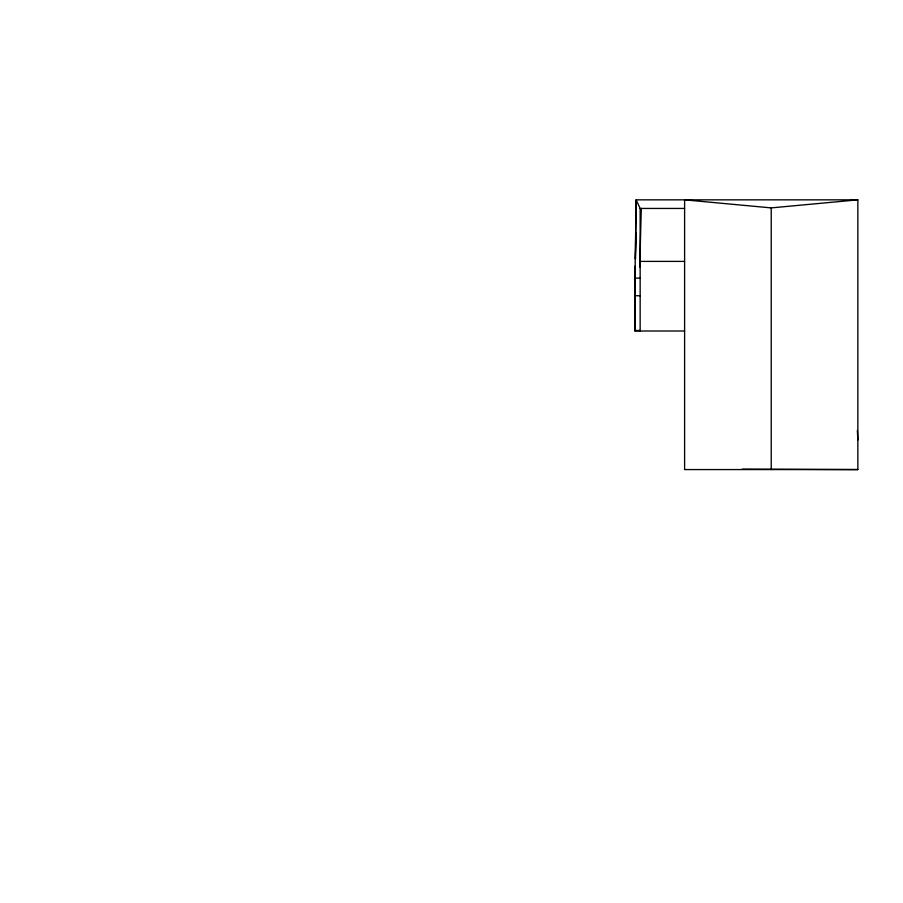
<?xml version="1.0" encoding="UTF-8"?>
<svg xmlns="http://www.w3.org/2000/svg" width="903" height="903" viewBox="0 0 903 903"><rect width="100%" height="100%" fill="white"/><g stroke="black" fill="none" stroke-linecap="round" stroke-linejoin="round"><path stroke-width="1.35" d="M635.26 280.111L634.99 331.006L684.609 331.006M635.26 270.381L634.99 295.744L640.148 295.744M635.249 265.933L634.99 331.006L635.294 326.83M639.742 266.972L641.288 208.435M636.163 232.5L635.407 259.116L636.118 199.845L857.85 199.845L857.85 469.571L684.609 469.571L684.609 199.845L771.23 207.893L857.85 199.845M640.148 278.101L634.99 278.101L636.118 199.845L640.148 208.435L684.609 208.435M640.148 261.396L684.609 261.396M634.99 330.475L640.148 330.475M742.356 469.108L857.85 469.571M857.365 430.471L857.85 440.032M771.23 207.893L771.23 469.571M640.148 208.435L640.148 331.006"/></g></svg>
